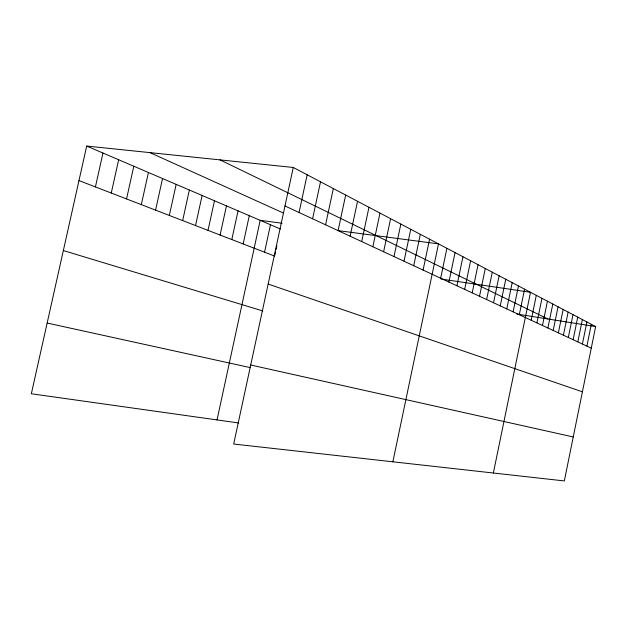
<?xml version="1.0" encoding="UTF-8"?>
<svg xmlns="http://www.w3.org/2000/svg" width="627" height="627" viewBox="0 0 627 627"><rect width="100%" height="100%" fill="white"/><g stroke="black" fill="none" stroke-linecap="round" stroke-linejoin="round"><path stroke-width="0.94" d="M563.407 335.202L568.125 312.081M568.328 337.483L572.984 314.636M573.133 339.716L577.733 317.137M577.828 341.895L582.365 319.574M582.412 344.019L586.896 321.957M586.896 346.104L591.324 324.284M293.271 167.472L595.65 326.565L564.324 480.933L233.683 444.034L293.271 167.472L86.691 146.067L31.35 393.764L238.675 422.974M519.305 314.73L524.572 289.165M493.363 473.017L530.513 292.292L441.063 279.039M531.194 320.248L536.304 295.341M536.908 322.897L541.947 298.311M542.473 325.484L547.449 301.203M547.904 328.007L552.81 304.024M553.202 330.46L558.038 306.775M558.367 332.859L563.14 309.464M479.522 296.265L485.282 268.497M486.623 299.557L492.297 272.189M493.527 302.763L499.116 275.77M500.244 305.882L505.746 279.258M506.773 308.915L512.188 282.652M513.121 311.862L518.466 285.951M440.656 278.223L446.91 248.308M448.908 282.056L455.053 252.595M456.911 285.771L462.953 256.749M464.67 289.368L470.618 260.785M472.202 292.864L478.056 264.696M393.999 256.568L400.857 224.074M404.031 261.224L410.756 229.286M413.718 265.723L420.317 234.318M423.084 270.065L429.566 239.177M392.87 461.801L438.508 243.887L338 230.611M350.109 236.199L357.539 201.291M361.693 241.575L368.966 207.302M372.853 246.756L379.986 213.094M383.614 251.748L390.605 218.682M312.591 218.784L320.515 181.806M325.585 224.819L333.337 188.555M338.086 230.618L345.673 195.044M217.028 419.925L260.197 220.336L282.056 223.22M264.555 252.187L270.48 224.732M274.838 255.142L275.637 251.411M276.045 249.546L276.844 245.815M299.063 212.506L307.175 174.784M220.101 235.039L226.449 205.891M231.81 239.553L238.048 210.852M243.166 243.934L249.295 215.664M169.337 215.445L176.163 184.369M182.661 220.586L189.362 190.012M195.546 225.555L202.121 195.475M208.023 230.375L214.481 200.765M126.552 198.931L133.794 166.233M141.31 204.629L148.411 172.488M155.567 210.131L162.526 178.53M95.422 186.917L102.969 153.035M111.269 193.03L118.66 159.752M516.907 314.056L595.65 326.565M47.15 323.038L250.588 367.673M250.714 365.008L573.25 436.964M63.343 250.549L262.815 310.929M268.152 284.062L582.412 391.812M78.978 180.576L274.634 256.082M86.691 146.067L280.465 229.012M150.01 152.627L283.639 213.149M284.979 205.969L591.277 348.134M220.061 159.885L547.943 318.986"/></g></svg>
